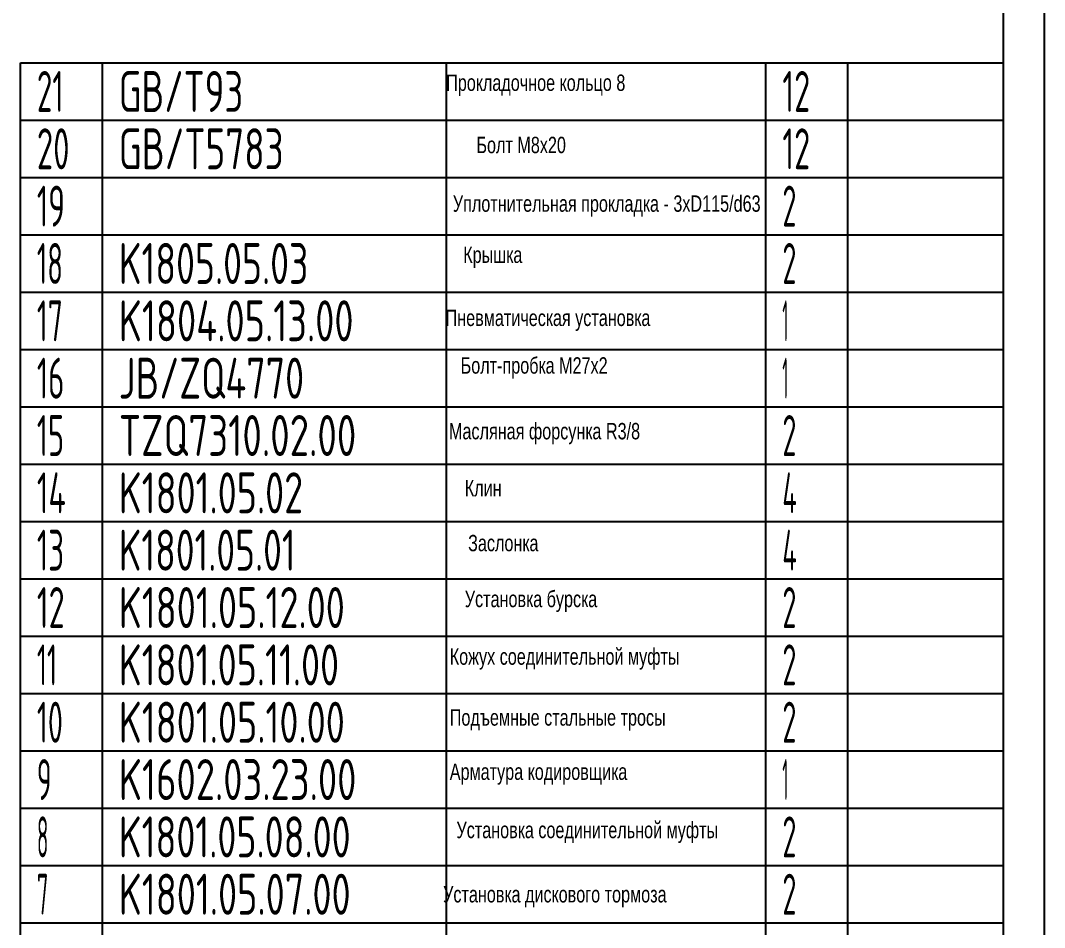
# Model space of a CAD drawing. Header units: millimetres. Extents: x 0 to 14700, y -398 to 10395.
# Drawn here: x 10325 to 14700, y 3550 to 7426 of the extents above; entities that cross this region are included whole.
import ezdxf
from ezdxf.enums import TextEntityAlignment as Align

# ---------------------------------------------------------------- set-up
doc = ezdxf.new("R2010")
doc.units = ezdxf.units.MM
doc.header["$LTSCALE"] = 350
for name, color, linetype in [('01', 7, 'Continuous'), ('02', 1, 'Continuous'), ('11', 3, 'Continuous')]:
    doc.layers.add(name, color=color, linetype=linetype)
doc.styles.get("Standard").update_dxf_attribs({"font": 'isocp', "width": 0.707, "bigfont": 'intecad.shx'})

# ---------------------------------------------------------------- blocks, each defined once
blk = doc.blocks.new('*U149')
at = {"layer": '01'}
blk.add_lwpolyline([(415, 5), (415, 292)], dxfattribs=at)
at = {"layer": '02'}
blk.add_lwpolyline([(420, 0), (420, 297)], dxfattribs=at)
blk = doc.blocks.new('*U156')
at = {"layer": '01'}
for p, q in [((0, -245), (0, 0)), ((4200, -245), (4200, 0))]:
    blk.add_line(p, q, dxfattribs=at)
at = {"layer": '02'}
for p, q in [((0, 0), (350, 0)), ((350, -245), (350, 0)), ((350, 0), (1820, 0)), ((1820, -245), (1820, 0)), ((1820, 0), (3185, 0)), ((3185, -245), (3185, 0)), ((3185, 0), (3535, 0)), ((3535, -245), (3535, 0)), ((3535, 0), (4200, 0))]:
    blk.add_line(p, q, dxfattribs=at)
blk = doc.blocks.new('*U157')
at = {"layer": '01'}
for p, q in [((0, -245), (0, 0)), ((4200, -245), (4200, 0))]:
    blk.add_line(p, q, dxfattribs=at)
at = {"layer": '02'}
for p, q in [((0, 0), (350, 0)), ((350, -245), (350, 0)), ((350, 0), (1820, 0)), ((1820, -245), (1820, 0)), ((1820, 0), (3185, 0)), ((3185, -245), (3185, 0)), ((3185, 0), (3535, 0)), ((3535, -245), (3535, 0)), ((3535, 0), (4200, 0))]:
    blk.add_line(p, q, dxfattribs=at)
blk = doc.blocks.new('*U158')
at = {"layer": '01'}
for p, q in [((0, -245), (0, 0)), ((4200, -245), (4200, 0))]:
    blk.add_line(p, q, dxfattribs=at)
at = {"layer": '02'}
for p, q in [((0, 0), (350, 0)), ((350, -245), (350, 0)), ((350, 0), (1820, 0)), ((1820, -245), (1820, 0)), ((1820, 0), (3185, 0)), ((3185, -245), (3185, 0)), ((3185, 0), (3535, 0)), ((3535, -245), (3535, 0)), ((3535, 0), (4200, 0))]:
    blk.add_line(p, q, dxfattribs=at)
blk = doc.blocks.new('*U159')
at = {"layer": '01'}
for p, q in [((0, -245), (0, 0)), ((4200, -245), (4200, 0))]:
    blk.add_line(p, q, dxfattribs=at)
at = {"layer": '02'}
for p, q in [((0, 0), (350, 0)), ((350, -245), (350, 0)), ((350, 0), (1820, 0)), ((1820, -245), (1820, 0)), ((1820, 0), (3185, 0)), ((3185, -245), (3185, 0)), ((3185, 0), (3535, 0)), ((3535, -245), (3535, 0)), ((3535, 0), (4200, 0))]:
    blk.add_line(p, q, dxfattribs=at)
blk = doc.blocks.new('*U160')
at = {"layer": '01'}
for p, q in [((0, -245), (0, 0)), ((4200, -245), (4200, 0))]:
    blk.add_line(p, q, dxfattribs=at)
at = {"layer": '02'}
for p, q in [((0, 0), (350, 0)), ((350, -245), (350, 0)), ((350, 0), (1820, 0)), ((1820, -245), (1820, 0)), ((1820, 0), (3185, 0)), ((3185, -245), (3185, 0)), ((3185, 0), (3535, 0)), ((3535, -245), (3535, 0)), ((3535, 0), (4200, 0))]:
    blk.add_line(p, q, dxfattribs=at)
blk = doc.blocks.new('*U161')
at = {"layer": '01'}
for p, q in [((0, -245), (0, 0)), ((4200, -245), (4200, 0))]:
    blk.add_line(p, q, dxfattribs=at)
at = {"layer": '02'}
for p, q in [((0, 0), (350, 0)), ((350, -245), (350, 0)), ((350, 0), (1820, 0)), ((1820, -245), (1820, 0)), ((1820, 0), (3185, 0)), ((3185, -245), (3185, 0)), ((3185, 0), (3535, 0)), ((3535, -245), (3535, 0)), ((3535, 0), (4200, 0))]:
    blk.add_line(p, q, dxfattribs=at)
blk = doc.blocks.new('*U162')
at = {"layer": '01'}
for p, q in [((0, -245), (0, 0)), ((4200, -245), (4200, 0))]:
    blk.add_line(p, q, dxfattribs=at)
at = {"layer": '02'}
for p, q in [((0, 0), (350, 0)), ((350, -245), (350, 0)), ((350, 0), (1820, 0)), ((1820, -245), (1820, 0)), ((1820, 0), (3185, 0)), ((3185, -245), (3185, 0)), ((3185, 0), (3535, 0)), ((3535, -245), (3535, 0)), ((3535, 0), (4200, 0))]:
    blk.add_line(p, q, dxfattribs=at)
blk = doc.blocks.new('*U163')
at = {"layer": '01'}
for p, q in [((0, -245), (0, 0)), ((4200, -245), (4200, 0))]:
    blk.add_line(p, q, dxfattribs=at)
at = {"layer": '02'}
for p, q in [((0, 0), (350, 0)), ((350, -245), (350, 0)), ((350, 0), (1820, 0)), ((1820, -245), (1820, 0)), ((1820, 0), (3185, 0)), ((3185, -245), (3185, 0)), ((3185, 0), (3535, 0)), ((3535, -245), (3535, 0)), ((3535, 0), (4200, 0))]:
    blk.add_line(p, q, dxfattribs=at)
blk = doc.blocks.new('*U164')
at = {"layer": '01'}
for p, q in [((0, -245), (0, 0)), ((4200, -245), (4200, 0))]:
    blk.add_line(p, q, dxfattribs=at)
at = {"layer": '02'}
for p, q in [((0, 0), (350, 0)), ((350, -245), (350, 0)), ((350, 0), (1820, 0)), ((1820, -245), (1820, 0)), ((1820, 0), (3185, 0)), ((3185, -245), (3185, 0)), ((3185, 0), (3535, 0)), ((3535, -245), (3535, 0)), ((3535, 0), (4200, 0))]:
    blk.add_line(p, q, dxfattribs=at)
blk = doc.blocks.new('*U165')
at = {"layer": '01'}
for p, q in [((0, -245), (0, 0)), ((4200, -245), (4200, 0))]:
    blk.add_line(p, q, dxfattribs=at)
at = {"layer": '02'}
for p, q in [((0, 0), (350, 0)), ((350, -245), (350, 0)), ((350, 0), (1820, 0)), ((1820, -245), (1820, 0)), ((1820, 0), (3185, 0)), ((3185, -245), (3185, 0)), ((3185, 0), (3535, 0)), ((3535, -245), (3535, 0)), ((3535, 0), (4200, 0))]:
    blk.add_line(p, q, dxfattribs=at)
blk = doc.blocks.new('*U166')
at = {"layer": '01'}
for p, q in [((0, -245), (0, 0)), ((4200, -245), (4200, 0))]:
    blk.add_line(p, q, dxfattribs=at)
at = {"layer": '02'}
for p, q in [((0, 0), (350, 0)), ((350, -245), (350, 0)), ((350, 0), (1820, 0)), ((1820, -245), (1820, 0)), ((1820, 0), (3185, 0)), ((3185, -245), (3185, 0)), ((3185, 0), (3535, 0)), ((3535, -245), (3535, 0)), ((3535, 0), (4200, 0))]:
    blk.add_line(p, q, dxfattribs=at)
blk = doc.blocks.new('*U167')
at = {"layer": '01'}
for p, q in [((0, -245), (0, 0)), ((4200, -245), (4200, 0))]:
    blk.add_line(p, q, dxfattribs=at)
at = {"layer": '02'}
for p, q in [((0, 0), (350, 0)), ((350, -245), (350, 0)), ((350, 0), (1820, 0)), ((1820, -245), (1820, 0)), ((1820, 0), (3185, 0)), ((3185, -245), (3185, 0)), ((3185, 0), (3535, 0)), ((3535, -245), (3535, 0)), ((3535, 0), (4200, 0))]:
    blk.add_line(p, q, dxfattribs=at)
blk = doc.blocks.new('*U168')
at = {"layer": '01'}
for p, q in [((0, -245), (0, 0)), ((4200, -245), (4200, 0))]:
    blk.add_line(p, q, dxfattribs=at)
at = {"layer": '02'}
for p, q in [((0, 0), (350, 0)), ((350, -245), (350, 0)), ((350, 0), (1820, 0)), ((1820, -245), (1820, 0)), ((1820, 0), (3185, 0)), ((3185, -245), (3185, 0)), ((3185, 0), (3535, 0)), ((3535, -245), (3535, 0)), ((3535, 0), (4200, 0))]:
    blk.add_line(p, q, dxfattribs=at)
blk = doc.blocks.new('*U169')
at = {"layer": '01'}
for p, q in [((0, -245), (0, 0)), ((4200, -245), (4200, 0))]:
    blk.add_line(p, q, dxfattribs=at)
at = {"layer": '02'}
for p, q in [((0, 0), (350, 0)), ((350, -245), (350, 0)), ((350, 0), (1820, 0)), ((1820, -245), (1820, 0)), ((1820, 0), (3185, 0)), ((3185, -245), (3185, 0)), ((3185, 0), (3535, 0)), ((3535, -245), (3535, 0)), ((3535, 0), (4200, 0))]:
    blk.add_line(p, q, dxfattribs=at)
blk = doc.blocks.new('*U170')
at = {"layer": '01'}
for p, q in [((0, -245), (0, 0)), ((4200, -245), (4200, 0))]:
    blk.add_line(p, q, dxfattribs=at)
at = {"layer": '02'}
for p, q in [((0, 0), (350, 0)), ((350, -245), (350, 0)), ((350, 0), (1820, 0)), ((1820, -245), (1820, 0)), ((1820, 0), (3185, 0)), ((3185, -245), (3185, 0)), ((3185, 0), (3535, 0)), ((3535, -245), (3535, 0)), ((3535, 0), (4200, 0))]:
    blk.add_line(p, q, dxfattribs=at)
blk = doc.blocks.new('*U171')
at = {"layer": '01'}
for p, q in [((0, -245), (0, 0)), ((0, 0), (350, 0)), ((350, 0), (1820, 0)), ((1820, 0), (3185, 0)), ((3185, 0), (3535, 0)), ((3535, 0), (4200, 0)), ((4200, -245), (4200, 0))]:
    blk.add_line(p, q, dxfattribs=at)
at = {"layer": '02'}
for p, q in [((350, -245), (350, 0)), ((1820, -245), (1820, 0)), ((3185, -245), (3185, 0)), ((3535, -245), (3535, 0))]:
    blk.add_line(p, q, dxfattribs=at)

msp = doc.modelspace()

# ---------------------------------------------------------------- block references
at = {"layer": '01', "xscale": 35, "yscale": 35, "zscale": 35}
msp.add_blockref('*U149', (0, 0), dxfattribs=at)
at = {"layer": '01'}
for name, p in [('*U171', (10325, 7245)), ('*U170', (10325, 7000)), ('*U169', (10325, 6755)), ('*U168', (10325, 6510)), ('*U167', (10325, 6265)), ('*U166', (10325, 6020)), ('*U165', (10325, 5775)), ('*U164', (10325, 5530)), ('*U163', (10325, 5285)), ('*U162', (10325, 5040)), ('*U161', (10325, 4795)), ('*U160', (10325, 4550)), ('*U159', (10325, 4305)), ('*U158', (10325, 4060)), ('*U157', (10325, 3815)), ('*U156', (10325, 3570))]:
    msp.add_blockref(name, p, dxfattribs=at)

# ---------------------------------------------------------------- texts
at = {"layer": '01', "char_height": 70, "attachment_point": 1}
for s, insert in [('{\\fArial|b0|i0|c204|p34;\\C3;Прокладочное кольцо 8}', (12143.72, 7194.9)), ('{\\fArial|b0|i0|c204|p34;\\C3;Болт М8х20}', (12272.79, 6928.93)), ('{\\fArial|b0|i0|c204|p34;\\C3;Уплотнительная прокладка - 3х\\fArial|b0|i0|c0|p34;D115/d63}', (12172.11, 6678.53)), ('{\\fArial|b0|i0|c204|p34;\\C3;Крышка}', (12216.57, 6459.88)), ('{\\fArial|b0|i0|c204|p34;\\C3;Пневматическая установка}', (12141.26, 6190.39)), ('{\\fArial|b0|i0|c204|p34;\\C3;Болт-пробка М27х2}', (12205.45, 5986.91)), ('{\\fArial|b0|i0|c204|p34;\\C3;Масляная форсунка \\fArial|b0|i0|c0|p34;R3/8}', (12155.57, 5706.18)), ('{\\fArial|b0|i0|c204|p34;\\C3;Клин}', (12223.2, 5462.84)), ('{\\fArial|b0|i0|c204|p34;\\C3;Заслонка}', (12237.44, 5228.05)), ('{\\fArial|b0|i0|c204|p34;\\C3;Установка бурска}', (12223.19, 4989.13)), ('{\\fArial|b0|i0|c204|p34;\\C3;Кожух соединительной муфты}', (12159.05, 4743.11)), ('{\\fArial|b0|i0|c204|p34;\\C3;Подъемные стальные тросы}', (12159.07, 4482.85)), ('{\\fArial|b0|i0|c204|p34;\\C3;Арматура кодировщика}', (12159.07, 4251.11)), ('{\\fArial|b0|i0|c204|p34;\\C3;Установка соединительной муфты}', (12187.55, 4002.08)), ('{\\fArial|b0|i0|c204|p34;\\C3;Установка дискового тормоза}', (12130.64, 3727.48))]:
    msp.add_mtext(s, dxfattribs=dict(at, insert=insert))
at = {"layer": '11'}
for s, width, p, p2 in [('21', 0.623098, (10395, 7035), (10509.49, 7035)), ('GB/T93', 0.691199, (10745, 7035), (11276.61, 7035)), ('12', 0.611465, (13580, 7035), (13698.78, 7035)), ('20', 0.636567, (10395, 6790), (10534.34, 6790)), ('GB/T5783', 0.695009, (10745, 6790), (11449.39, 6790)), ('12', 0.611465, (13580, 6790), (13698.78, 6790)), ('19', 0.612447, (10395, 6545), (10515.21, 6545)), ('2', 0.562593, (13580, 6545), (13640.06, 6545)), ('18', 0.606, (10395, 6300), (10506.35, 6300)), ('K1805.05.03', 0.691163, (10745, 6300), (11554.96, 6300)), ('2', 0.562593, (13580, 6300), (13640.06, 6300)), ('17', 0.606, (10395, 6055), (10506.35, 6055)), ('K1804.05.13.00', 0.694154, (10745, 6055), (11747.89, 6055)), ('1', 0.404, (13580, 6055), (13604.75, 6055)), ('16', 0.610556, (10395, 5810), (10512.49, 5810)), ('JB/ZQ4770', 0.690811, (10745, 5810), (11536.94, 5810)), ('1', 0.404, (13580, 5810), (13604.75, 5810)), ('15', 0.609833, (10395, 5565), (10511.48, 5565)), ('TZQ7310.02.00', 0.694301, (10745, 5565), (11759.64, 5565)), ('2', 0.562593, (13580, 5565), (13640.06, 5565)), ('14', 0.614783, (10395, 5320), (10518.73, 5320)), ('K1801.05.02', 0.690722, (10745, 5320), (11532.52, 5320)), ('4', 0.543846, (13580, 5320), (13641.86, 5320)), ('13', 0.609833, (10395, 5075), (10511.48, 5075)), ('K1801.05.01', 0.690046, (10745, 5075), (11500.34, 5075)), ('4', 0.543846, (13580, 5075), (13641.86, 5075)), ('12', 0.611465, (10395, 4830), (10513.78, 4830)), ('K1801.05.12.00', 0.69367, (10745, 4830), (11710.77, 4830)), ('2', 0.562593, (13580, 4830), (13640.06, 4830)), ('11', 0.582235, (10395, 4585), (10481.61, 4585)), ('K1801.05.11.00', 0.693326, (10745, 4585), (11686.03, 4585)), ('2', 0.562593, (13580, 4585), (13640.06, 4585)), ('10', 0.606076, (10395, 4340), (10506.45, 4340)), ('K1801.05.10.00', 0.69367, (10745, 4340), (11710.77, 4340)), ('2', 0.562593, (13580, 4340), (13640.06, 4340)), ('9', 0.579528, (10395, 4095), (10458.04, 4095)), ('K1602.03.23.00', 0.694308, (10745, 4095), (11760.26, 4095)), ('1', 0.404, (13580, 4095), (13604.75, 4095)), ('8', 0.514182, (10395, 3850), (10444.49, 3850)), ('K1801.05.08.00', 0.693997, (10745, 3850), (11735.52, 3850)), ('2', 0.562593, (13580, 3850), (13640.06, 3850)), ('7', 0.514182, (10395, 3605), (10444.49, 3605)), ('K1801.05.07.00', 0.693997, (10745, 3605), (11735.52, 3605)), ('2', 0.562593, (13580, 3605), (13640.06, 3605))]:
    msp.add_text(s, height=175, dxfattribs=dict(at, width=width)).set_placement(p, p2, align=Align.FIT)

doc.saveas('drawing.dxf')
